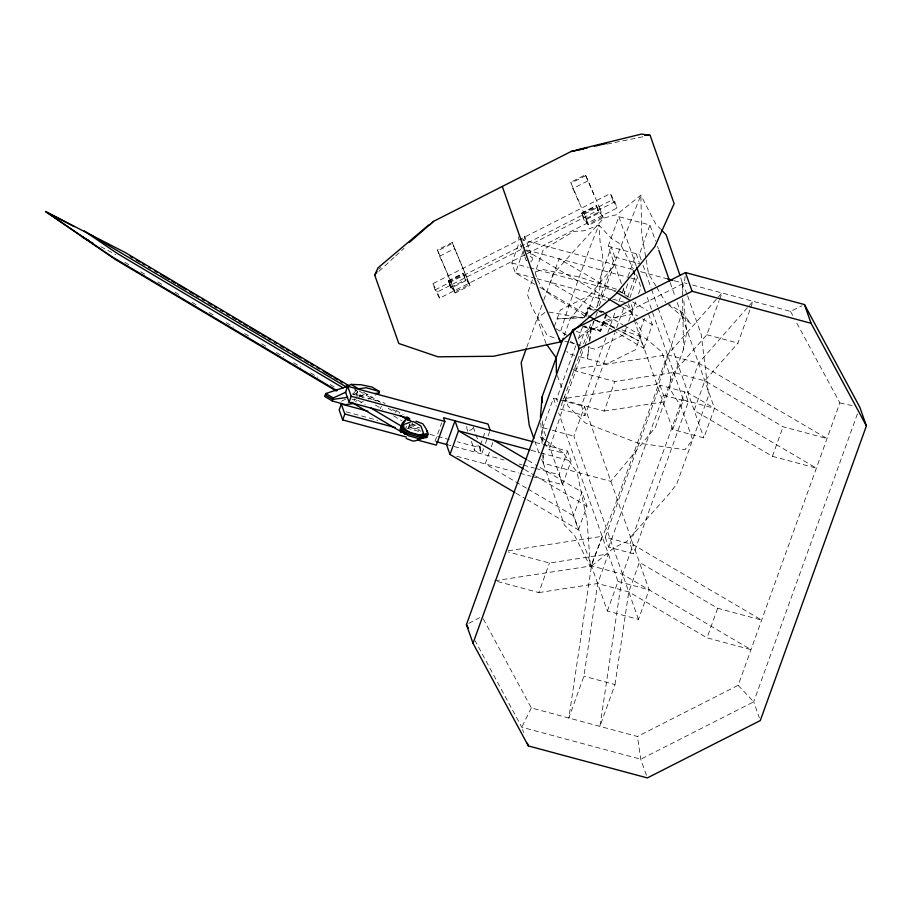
<?xml version="1.0" encoding="UTF-8"?>
<svg xmlns="http://www.w3.org/2000/svg" width="912" height="912" viewBox="0 0 912 912"><rect width="100%" height="100%" fill="white"/><g stroke="black" fill="none" stroke-linecap="round" stroke-linejoin="round"><path stroke-width="0.68" stroke-dasharray="4.56 3.42" d="M597.611 306.056L603.037 262.861L602.285 252.635L600.142 242.364L598.888 225.059L584.033 230.793L573.694 231.397L543.267 249.797L535.276 271.97C539.209 297.141 568.347 301.405 584.695 316.384L584.923 317.011L557.095 318.904L585.139 317.638L588.331 308.769L596.323 310.912M579.359 346.058L583.691 334.02L684.422 282.857L685.094 276.427M588.924 346.378L587.453 358.838L589.015 346.64M589.585 340.849L590.828 327.761L584.216 332.641L577.695 339.595M589.711 341.213L591.272 329.015L594.464 320.146M508.28 550.768L602.125 536.324L591.478 565.885L568.837 718.029L583.897 676.214L597.691 583.52L608.338 553.96L549.446 563.023L508.223 551.931M614.984 684.581L628.778 591.888L639.426 562.316L717.676 608.258L761.645 620.092L633.213 544.681L622.565 574.252L599.925 726.385L614.984 684.581L583.897 676.214M541.637 459.431L543.347 463.216L610.812 481.354L655.397 427.386L683.555 349.205L686.622 332.732L683.612 298.121M666.877 303.16L682.119 312.349L660.596 378.685L614.289 507.266L590.429 566.945L574.594 535.469L564.3 524.913L543.347 463.216L542.731 453.492M687.602 295.784L701.203 334.419L708.67 395.329L676.67 484.169L668.918 494.133L626.567 541.648L614.517 547.451L590.429 566.945L587.089 520.752L577.079 472.291L563.194 452.899L549.149 449.741L570.946 384.203L584.273 347.221M354.038 401.132L354.928 398.669M356.261 394.976L357.595 391.282M356.33 398.327L358.553 392.171L354.529 389.014M358.598 398.624L360.73 392.707M380.372 408.793L381.319 406.159M404.996 430.213L406.41 426.269M408.234 428.161L410.366 422.256M408.553 428.332L410.229 423.67M419.269 429.404L409.169 426.634L410.913 427.671L410.594 429.552M412.52 423.236L411.985 424.718L415.929 425.801M435.013 441.385L441.647 422.986M534.934 284.407L515.36 272.916L511.849 262.941L519.418 241.919M532.46 279.79L527.296 294.143L531.685 306.603L547.018 335.057L556.73 338.933M480.407 445.056L485.617 430.601M483.554 448.67L481.661 453.925L479.461 447.689L457.459 441.773M485.446 443.414L489.698 431.581M526.84 347.096L541.888 305.292M543.78 300.059L553.185 273.931L603.858 218.048L616.751 214.639L640.84 195.145L655.819 224.227L660.505 229.026M489.425 452.078L485.173 463.9L526.862 488.376M491.317 446.823L493.688 440.245M554.359 326.507L560.299 310.034L589.049 295.716L605.762 300.208M564.14 335.662L570.239 318.733L614.825 264.754M545.65 435.776L542.822 427.739L553.47 398.179L584.569 406.547L649.116 589.825L638.468 619.385L607.369 611.029L548.009 442.457M621.391 283.689L608.201 246.229L618.849 216.657L649.937 225.025L655.591 241.076M584.695 316.384L587.898 307.515L597.223 310.023M584.923 317.011L588.115 308.142L593.438 309.578M575.791 345.694L556.582 399.011L557.46 401.508M578.185 339.036L582.506 327.043M586.348 316.373L611.314 247.061L614.825 257.036L596.585 307.686M581.696 349.011L560.093 408.998L584.968 415.678L614.734 333.04M583.623 343.676L591.295 322.358M584.752 345.899L593.644 321.206M599.23 305.702L617.264 255.622L640.84 195.145L641.809 234.612L645.685 256.785M595.832 316.339L597.656 311.277M606.092 313.796L600.164 330.269L584.17 325.972M606.993 313.785L600.598 331.523L583.281 326.861M605.944 337.725L581.457 405.703L584.968 415.678M607.859 332.39L616.022 309.738M618.906 301.735L620.342 297.734M622.258 292.41L624.184 287.075M628.026 276.416L636.188 253.753L639.255 262.485M532.334 476.588L562.533 484.705L559.022 474.73L567.538 451.075L534.603 442.217M625.267 295.705L624.389 293.208L628.653 281.386M638.468 619.385L573.922 436.107L584.569 406.547M641.182 259.943L639.289 254.585L649.937 225.025M616.66 327.704L624.332 306.386M627.695 297.05L635.379 275.72M562.533 484.705L571.049 461.05L567.538 451.075M629.793 297.928L636.416 279.528L635.105 275.789M626.373 327.784L623.683 334.807L595.194 349.273L587.237 347.13M628.721 321.263L636.234 300.39M638.582 293.869L640.931 287.348L636.542 274.877M497.576 581.503L538.81 592.583L549.446 563.023M562.955 399.98L604.177 411.061L614.825 381.501L673.706 372.438L704.794 380.806L783.055 426.748L827.024 438.569L698.592 363.17L667.493 354.802L570.855 369.679M527.056 499.685L578.425 529.838L573.454 515.736L581.97 492.081L535.378 464.721M613.217 330.372L643.804 348.327L638.833 334.214L644.51 318.448M578.425 529.838L586.94 506.194L581.97 492.081M643.804 348.327L652.319 324.672L648.25 313.124M605.226 537.157L659.957 385.206L684.832 391.898L688.343 401.873L633.623 553.823L608.749 547.132L605.226 537.157L630.101 543.848L633.623 553.823M608.749 547.132L663.469 395.181L659.957 385.206M630.101 543.848L684.832 391.898M607.369 611.029L618.017 581.457L558.657 412.897M677.263 302.613L714.484 408.302L703.836 437.863L672.748 429.506L683.384 399.946L646.175 294.257M604.177 411.061L663.058 402.01L673.706 372.438L706.868 334.75L719.101 300.778M719.568 299.478L721.928 292.934L717.231 298.27M747.384 307.697L698.592 363.17L687.944 392.73L816.377 468.13L772.407 456.308L694.146 410.366L704.794 380.806L737.956 343.106L750.2 309.145M750.667 307.834L753.016 301.302L748.33 306.637M494.828 580.762L591.478 565.885L622.565 574.252L750.998 649.652L707.028 637.83L717.676 608.258M772.407 456.308L783.055 426.748M483.337 618.929L531.331 707.94L637.431 736.474L738.161 685.311L839.861 402.91L795.937 321.423M857.405 413.9L753.7 701.852L759.343 717.881M531.331 707.94L521.755 727.229L523.636 732.564M716.296 299.341L667.493 354.802L656.845 384.362L563 398.806M523.123 240.335L524.788 238.488L524.628 236.162L522.736 234.703M530.704 261.881L532.369 260.034L532.209 257.697L524.628 236.162M472.997 428.093L471.333 429.94L468.825 430.213L466.933 428.754L466.773 426.417M353.035 393.79L356.022 390.564M355.612 401.85L357.105 400.231M569.989 342.502L573.967 343.562L576.772 340.586M378.925 271.32L394.645 256.922M395.694 255.964L404.084 248.292M378.617 269.291L380.726 267.444M544.966 312.428L537.191 318.356L546.094 343.653M360.514 396.629L366.293 392.958M468.825 623.341L479.598 617.675M452.204 242.478L469.589 284.487L454.826 291.988L451.782 283.358L439.675 256.318L437.441 249.968L452.204 242.478L470.068 285.456L455.316 292.946L452.979 289.606L448.852 281.956L463.615 274.455L465.804 280.691L451.052 288.181L450.619 287.383L448.294 280.771L463.045 273.281L470.068 285.456M579.268 202.27L570.65 182.309L585.413 174.808L594.02 194.78M455.316 292.946L437.874 250.777L452.637 243.276M585.846 175.617L571.083 183.107L570.65 182.309M439.641 256.204L454.393 248.714L454.826 249.512M587.613 181.043L572.85 188.545L573.283 189.343M524.491 255.041L439.55 298.19L435.081 289.902L432.881 283.666L610.367 193.515L614.836 201.803L617.036 208.039L525.757 254.402M581.503 213.112L596.254 205.61L603.288 217.786L588.525 225.287L581.503 213.112L584.261 220.522L599.024 213.032L596.824 206.796L582.073 214.286M448.419 281.147L463.182 273.646M581.628 213.488L596.391 205.987M435.081 289.902L612.568 199.751L610.367 193.515M439.55 298.19L437.35 291.954L524.833 247.517M526.099 246.878L614.836 201.803M450.619 287.383L465.371 279.881L463.045 273.281M596.254 205.61L598.591 212.222L583.828 219.712L584.261 220.522M585.88 221.24L588.035 224.329L602.798 216.828L600.643 213.739M341.533 401.212L345.705 399.16M692.584 285.046L790.522 311.391L801.944 305.816M360.844 402.523L363.352 401.371M368.357 399.057L375.869 395.603M353.628 394.383L358.553 392.171L354.882 389.994M535.276 271.97L542.845 269.485L579.28 277.02L617.47 289.549M607.153 144.096L644.556 136.424M538.81 592.583L597.691 583.52L628.778 591.888L707.028 637.83M358.53 395.819L368.038 394.497M409.294 425.209L419.794 427.922M352.066 399.41L355.885 399.57M548.819 312.052L583.121 318.003M839.861 402.91L854.498 406.057M608.201 246.229L639.289 254.585M614.825 257.036L639.7 263.728M684.422 282.857L687.135 283.586M520.364 239.297L632.905 269.553M640.463 271.651L667.447 278.901M674.196 280.714L682.29 282.891L687.135 294.462M526.589 250.002L629.554 277.693M630.933 278.057L636.416 279.528M511.849 262.941L528.322 267.376M529.69 267.74L616.159 290.996M617.527 291.361L624.389 293.208M535.663 278.377L515.36 272.916L523.887 249.272L607.061 298.099M537.008 278.741L607.312 297.643M612.807 299.125L626.533 302.818M625.028 305.395L627.604 306.079L635.755 320.876M706.868 334.75L737.956 343.106M599.891 310.741L603.881 311.813M600.107 311.368L606.765 313.158L600.381 330.896L581.719 325.88M598.99 311.63L601.658 312.349M595.798 320.5L603.79 322.654L615.007 328.502M564.688 341.065L568.666 342.137M576.623 344.28L580.602 345.352M574.606 355.384L568.187 353.662L566.819 351.188M579.747 356.763L606.731 364.025L635.493 349.706L641.877 331.968L636.439 322.107M573.602 370.42L614.825 381.501M683.384 399.946L714.484 408.302M663.469 395.181L688.343 401.873M542.822 427.739L550.939 429.928M552.296 430.293L573.922 436.107M352.192 394.007L382.732 402.215L385.149 403.685M531.251 450.346L539.482 452.569M540.85 452.933L571.049 461.05M346.047 411.814L377.682 420.318M406.57 428.081L420.318 431.786M429.951 434.374L449.206 439.55M446.481 444.463L504.119 459.967M519.213 464.026L521.96 464.767M523.34 465.131L534.318 468.084M535.686 468.449L559.022 474.73M456.752 456.262L518.609 472.895M519.988 473.26L530.966 476.212M618.017 581.457L649.116 589.825M411.494 424.023L416.545 425.402M410.913 427.671L421.105 431.205M594.1 319.918L615.269 327.488M621.881 329.848L645.696 338.375L661.713 351.838L670.628 377.146L669.476 388.295L680.945 406.444L692.675 439.744L684.912 449.719L637.442 442.981L585.287 422.929L568.142 406.262L564.391 395.603M576.259 331.307L583.691 334.02M616.25 329.152L638.685 340.837L619.875 330.76M100.765 246.696L115.699 254.562M614.859 328.069L603.356 321.4L613.559 317.764L630.944 314.629L632.951 309.521L630.317 302.043M615.463 291.84L559.056 258.734L550.54 282.378L595.912 309.02M632.632 301.918L647.349 310.559M621.733 306.717L637.636 316.054M642.527 318.926L652.319 324.672M597.143 309.738L602.045 312.611M606.947 315.495L622.885 324.854M624.116 325.573L638.833 334.214M539.824 287.28L587.533 315.29M596.095 320.317L611.998 329.654M528.025 460.4L534.158 464.003M524.56 469.566L534.352 475.312M535.572 476.03L586.94 506.194M528.094 489.094L573.454 515.736M516.044 493.221L525.825 498.967M363.5 392.183L380.452 402.272M392.559 409.477L399.821 413.797M359.157 391.009L376.109 401.098M388.204 408.302L395.477 412.634M359.659 395.671L363.295 397.826M375.402 405.031L382.664 409.351M393.562 415.838L402.032 420.888M358.017 400.345L365.279 404.666M124.864 262.337L130.975 265.973M140.756 271.787L145.646 274.706M157.867 281.979L162.758 284.886M174.979 292.159L179.869 295.066M192.09 302.339L196.981 305.258M209.201 312.531L214.092 315.438M226.313 322.711L233.643 327.077M244.644 333.621L250.754 337.258M261.755 343.813L267.866 347.449M276.416 352.534L283.746 356.9M293.527 362.725L300.857 367.091M310.639 372.905L317.969 377.272M330.19 384.545L335.08 387.452M566.705 335.194L560.561 331.489L568.621 306.637L589.95 247.414L598.888 225.059L611.656 238.693L620.331 243.937L633.304 268.687M556.046 328.753L565.543 334.487M395.99 410.297L403.229 414.709M570.342 341.327L573.967 343.562M619.693 291.053L628.562 297.05M545.159 439.903L539.516 435.845L543.529 441.636M546.277 440.713L563.194 452.899M530.328 256.238L532.209 257.697M480.43 447.302L478.538 445.843L476.03 446.116L474.365 447.963L474.525 450.3L476.406 451.759L478.914 451.486L480.578 449.639L479.53 444.76M668.849 305.132L690.908 323.851L682.119 312.349M738.161 685.311L753.7 701.852L640.748 759.217L521.755 727.229L475.209 640.874M467.434 281.409L469.589 284.487M454.826 291.988L448.294 280.771M544.339 442.799L549.149 449.741M656.002 286.083L648.557 273.828L645.901 258.096M656.697 287.257L665.703 302.453M790.522 311.391L793.235 316.407M612.568 199.751L617.036 208.039M598.591 212.222L599.024 213.032M465.371 279.881L465.804 280.691M437.441 249.968L437.874 250.777M432.881 283.666L437.35 291.954M572.896 188.659L585.413 216.429L588.525 225.287M600.164 208.939L585.413 174.808M657.472 246.434L658.418 249.101M670.195 282.549L675.382 297.266M643.063 265.289L651.065 288.032M651.544 289.366L657.666 306.763M658.133 308.096L703.836 437.863M618.849 216.657L636.28 266.156M599.754 208.198L603.288 217.786M623.272 289.036L626.099 297.061M628.459 303.753L633.635 318.47M634.114 319.804L672.748 429.506M585.002 215.688L588.035 224.329M520.513 244.222L524.525 255.634M524.97 256.899L526.315 260.695L526.156 258.358M557.357 375.619L562.043 388.945M553.47 398.179L556.297 406.205M534.797 441.123L539.448 454.324M646.391 775.257L640.748 759.217L637.431 736.474M448.852 281.956L451.052 288.181M473.282 427.021L475.517 433.36M475.961 434.625L477.751 439.698M466.933 428.754L467.833 431.285M471.401 441.431L474.525 450.3M680.728 277.829L682.29 282.891L683.134 292.581M518.563 236.824L518.723 239.161M540.782 422.94L542.195 445.159M682.29 282.891L682.552 297.004M682.586 298.418L683.555 349.205M542.537 420.888L542.948 442.058M543.164 453.344L543.347 463.216"/><path stroke-width="1.37" d="M540.417 417.377L542.081 396.914L563.194 338.272M378.366 394.451L379.438 391.499L371.993 387.064L361.209 384.784L351.029 384.385L345.819 386.939L325.812 393.528L324.752 396.481L332.196 400.915L345.454 404.677L353.149 403.594M332.196 400.915L333.256 397.963L345.773 392.194M367.855 411.187L341.305 404.05L339.173 409.955L342.684 419.93L406.478 437.087M490.177 430.27L487.977 424.034L347.689 386.312L345.557 392.217L349.068 402.203L409.249 418.38L406.843 416.909M342.684 419.93L344.816 414.025L341.305 404.05M349.068 402.203L351.2 396.287L347.689 386.312M400.539 429.244L401.599 426.292L370.124 407.55M401.953 425.3L405.658 420.101M426.702 433.77L419.007 434.853L410.195 432.436L404.495 429.039L403.492 425.904L404.027 424.433L410.218 422.222M400.311 415.507L407.584 419.839L407.789 419.246L412.304 421.925L413.444 421.526L420.899 425.972L423.385 432.835L422.86 434.317L424.103 435.047L423.031 438.011L421.789 437.27L421.264 438.752L415.576 440.747L413.045 441.1L406.159 438.478M533.224 441.853L443.54 417.73L444.851 421.469L436.335 445.124L417.331 440.006M449.992 454.438L458.508 430.783L454.997 420.808L446.481 444.463L449.992 454.438L514.824 492.503M526.361 348.395L521.185 362.771L529.222 425.277L533.873 438.49M466.431 624.595L572.554 329.95L685.493 272.574L804.487 304.574L859.811 407.197L866.4 425.904L760.289 720.56L647.338 777.925L528.344 745.925L473.02 643.302L466.431 624.595L468.46 628.357M473.02 643.302L579.131 348.658L572.554 329.95M576.43 150.024L641.455 134.075L650.096 135.284L674.162 203.627L654.816 246.685L615.839 294.109L560.549 341.897L493.472 356.261L437.999 356.82L398.795 343.493L374.729 275.162L377.899 267.946L428.458 225.184M374.729 275.162L377.055 271.639M429.256 225.253L433.451 221.411L571.14 151.483L587.533 147.767M409.192 242.592L433.451 221.411M579.131 348.658L692.083 291.281L811.076 323.281L866.4 425.904M594.362 146.228L606.662 143.446M571.14 151.483L583.6 148.918M347.666 397.347L332.732 399.433L325.276 395.01M374.832 393.539L378.902 392.969M409.876 418.95L405.703 419.531L402.352 423.157L400.06 429.518L401.029 432.539M407.584 419.839L409.499 419.566M401.599 426.292L402.477 430.35L409.214 434.351L419.315 437.122L427.808 435.936M427.283 437.418L418.79 438.604L408.69 435.833L401.953 431.821L400.676 427.819M644.818 135.364L650.096 135.284M667.447 278.901L672.839 280.36M351.2 396.287L444.851 421.469M529.872 449.981L458.508 430.783L523.34 468.848M344.816 414.025L395.42 427.637M436.392 441.75L447.359 444.703M415.975 421.173L422.86 423.806L426.121 428.8L427.238 432.299M379.438 391.499L366.168 387.737L358.473 388.82L351.029 384.385M74.225 226.632L45.6 211.561L115.471 259.567L336.163 390.929M88.316 240.152L82.091 236.881L93.092 243.424M616.694 292.57L630.181 300.481M608.281 298.817L620.513 305.999M588.753 316.008L594.875 319.599M493.688 440.245L526.794 459.682M349.649 386.118L125.297 252.578L45.6 211.561L112.358 256.956L337.052 390.689M130.188 256.261L132.628 257.708M136.298 259.886L139.958 262.075M142.397 263.522L144.848 264.982M148.508 267.159L150.947 268.607M154.618 270.796L157.058 272.243M160.717 274.432L169.267 279.517M171.707 280.964L175.378 283.153M177.817 284.601L186.367 289.685M190.027 291.874L193.686 294.052M196.137 295.499L198.577 296.959M202.236 299.136L204.676 300.595M208.346 302.773L212.006 304.95M214.445 306.409L216.896 307.857M220.556 310.046L222.995 311.494M226.666 313.671L229.106 315.13M232.765 317.308L236.436 319.485M238.876 320.944L241.315 322.392M243.755 323.851L247.426 326.029M249.865 327.488L259.635 333.302M262.075 334.75L265.734 336.938M268.185 338.386L270.625 339.845M274.284 342.023L276.735 343.471M280.394 345.659L284.054 347.837M286.493 349.296L288.944 350.744M292.604 352.921L301.154 358.017M304.813 360.194L308.484 362.372M310.924 363.831L313.363 365.279M317.023 367.456L319.474 368.915M323.133 371.093L331.683 376.189M334.123 377.636L337.793 379.814M340.233 381.273L342.673 382.721M346.332 384.91L348.783 386.357M346.993 387.361L84.223 230.964L117.602 253.661L343.174 387.919M403.492 425.904L401.736 424.867L403.013 428.868L409.75 432.881L419.851 435.651L428.344 434.454L427.067 430.453M404.563 432.676L406.855 434.032M351.758 402.386L401.394 431.935M325.812 393.528L333.256 397.963M661.439 229.984L666.125 234.783L679.942 275.287M404.723 434.249L402.101 430.738M546.869 344.747L556.16 357.823L556.423 372.962M558.862 338.329L560.549 341.897L540.816 296.56L502.295 186.447M804.487 304.574L811.076 323.281M685.493 272.574L692.083 291.281M658.886 250.447L669.727 281.215M636.747 267.501L645.229 291.578M633.35 270.807L634.661 274.546M527.41 743.257L528.344 745.925M542.081 396.914L542.184 402.557"/></g></svg>
